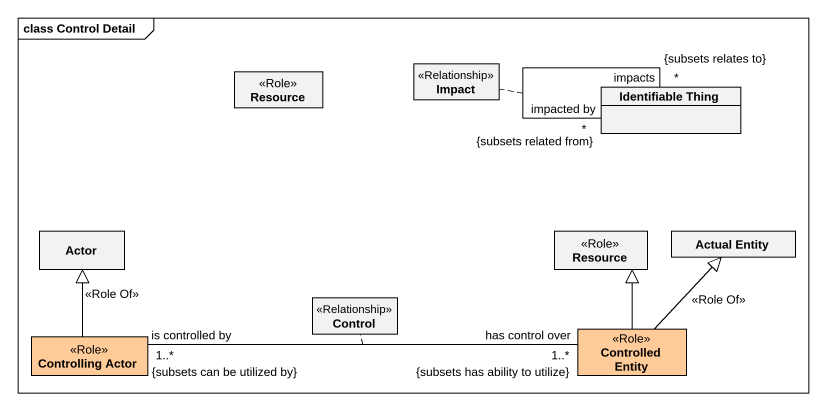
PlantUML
@startuml
mainframe class Control Detail
hide circle
hide empty members
class Impact <<Relationship>>
class Resource <<Role>>
class "Identifiable Thing" as Identifiable_Thing
class "Actor" as Actor_
class "Resource" as Resource_2 <<Role>>
class "Actual Entity" as Actual_Entity
class "Control" as Control_ <<Relationship>>
class "Controlling Actor" as Controlling_Actor <<Role>> #FFCC99
class "Controlled Entity" as Controlled_Entity <<Role>> #FFCC99
Identifiable_Thing "impacted by\n*\n{subsets related from}" -- "impacts\n*\n{subsets relates to}" Identifiable_Thing
(Identifiable_Thing, Identifiable_Thing) .. Impact
Controlling_Actor -up-|> Actor_ : <<Role Of>>
Controlling_Actor "is controlled by\n1..*\n{subsets can be utilized by}" -right- "has control over\n1..*\n{subsets has ability to utilize}" Controlled_Entity
(Controlling_Actor, Controlled_Entity) .. Control_
Controlled_Entity -up-|> Resource_2
Controlled_Entity -up-|> Actual_Entity : <<Role Of>>
@enduml
